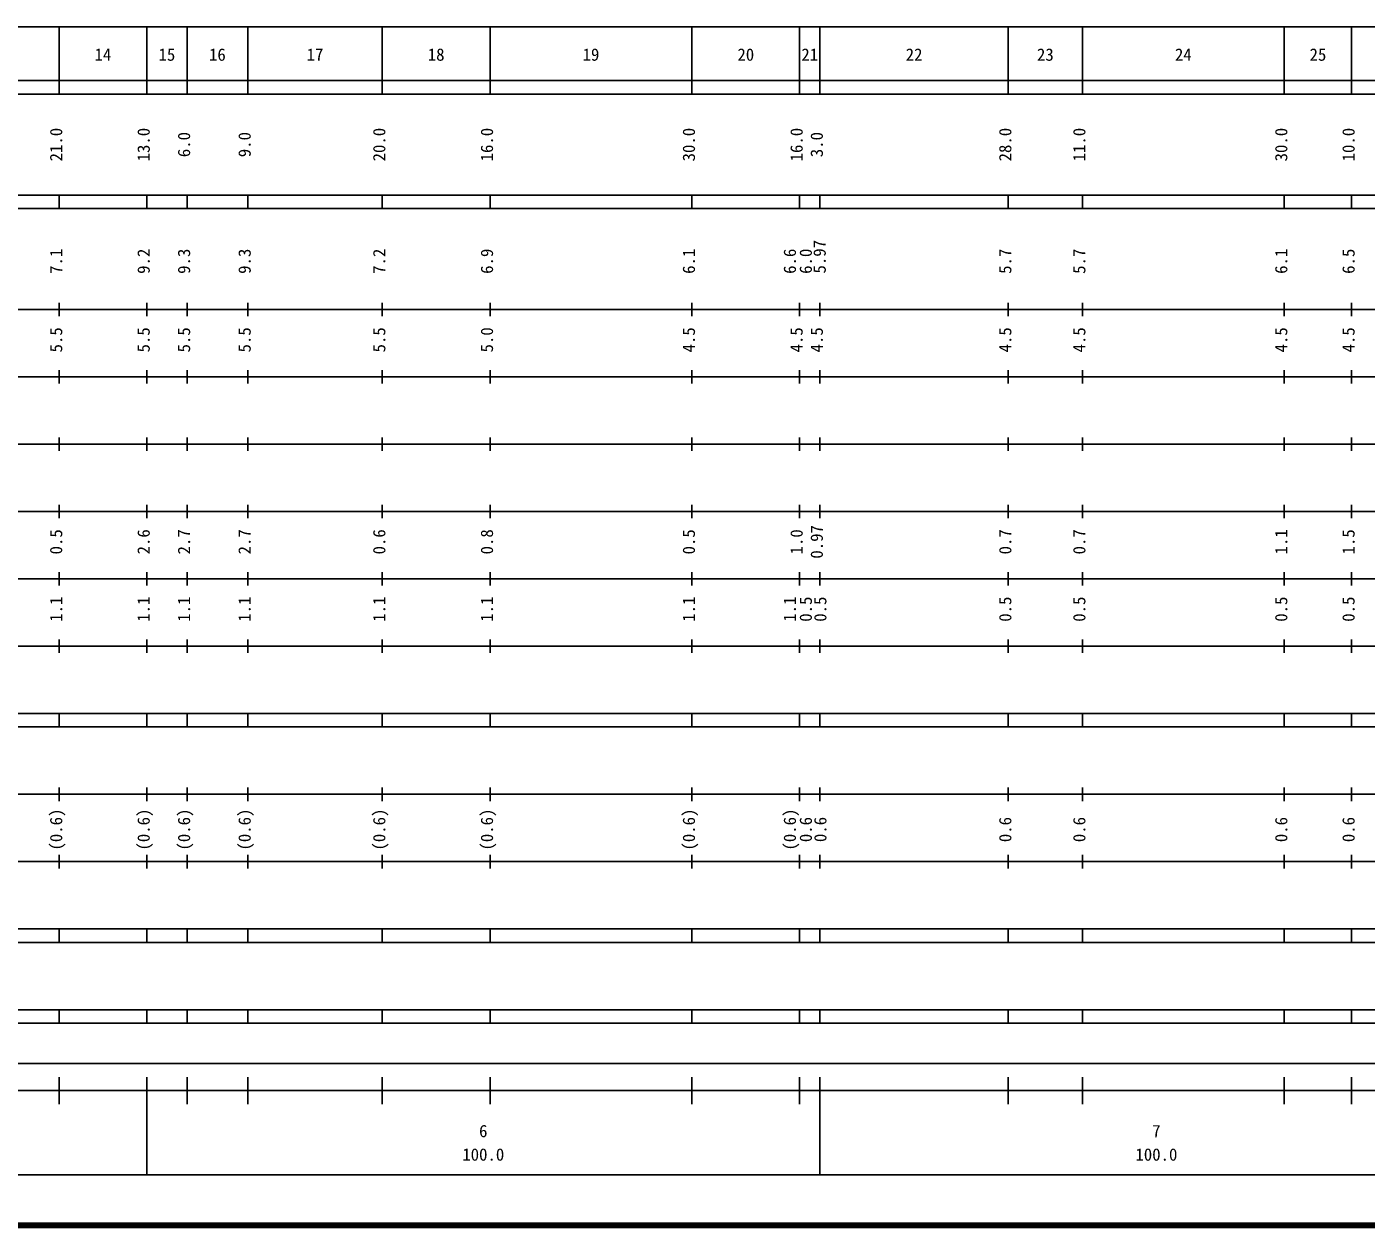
# Model space of a CAD drawing. Units: millimetres on the paper, enlarged 1000 times. Extents: x 40000 to 680000, y 20000 to 380000.
# Drawn here: x 250185 to 449169, y 20000 to 198000 of the extents above; entities that cross this region are included whole.
import ezdxf
from ezdxf.enums import TextEntityAlignment as Align

# ---------------------------------------------------------------- set-up
doc = ezdxf.new("R2010")
doc.units = ezdxf.units.MM
doc.header["$LTSCALE"] = 1000
doc.layers.add('M-TTL', color=2, linetype='Continuous', lineweight=140)
doc.layers.add('M-TTL-BAND', color=7, linetype='Continuous', lineweight=25)
doc.styles.add('ＭＳ ゴシック', font='')
doc.styles.get('ＭＳ ゴシック').set_extended_font_data('MS Gothic')

msp = doc.modelspace()

# ---------------------------------------------------------------- linework, layer by layer
at = {"layer": 'M-TTL'}
msp.add_line((40000, 20000), (680000, 20000), dxfattribs=at)
at = {"layer": 'M-TTL-BAND'}
for p, q in [((68000, 198000), (579000, 198000)), ((255000, 188000), (255000, 198000)), ((268000, 188000), (268000, 198000)), ((274000, 188000), (274000, 198000)), ((283000, 188000), (283000, 198000)), ((303000, 188000), (303000, 198000)), ((319000, 188000), (319000, 198000)), ((349000, 188000), (349000, 198000)), ((365000, 188000), (365000, 198000)), ((368000, 188000), (368000, 198000)), ((396000, 188000), (396000, 198000)), ((407000, 188000), (407000, 198000)), ((437000, 188000), (437000, 198000)), ((447000, 188000), (447000, 198000)), ((40000, 190000), (579000, 190000)), ((40000, 188000), (579000, 188000)), ((40000, 173000), (579000, 173000)), ((255000, 171000), (255000, 173000)), ((268000, 171000), (268000, 173000)), ((274000, 171000), (274000, 173000)), ((283000, 171000), (283000, 173000)), ((303000, 171000), (303000, 173000)), ((319000, 171000), (319000, 173000)), ((349000, 171000), (349000, 173000)), ((365000, 171000), (365000, 173000)), ((368000, 171000), (368000, 173000)), ((396000, 171000), (396000, 173000)), ((407000, 171000), (407000, 173000)), ((437000, 171000), (437000, 173000)), ((447000, 171000), (447000, 173000)), ((40000, 171000), (579000, 171000)), ((40000, 156000), (579000, 156000)), ((255000, 155000), (255000, 157000)), ((268000, 155000), (268000, 157000)), ((274000, 155000), (274000, 157000)), ((283000, 155000), (283000, 157000)), ((303000, 155000), (303000, 157000)), ((319000, 155000), (319000, 157000)), ((349000, 155000), (349000, 157000)), ((365000, 155000), (365000, 157000)), ((368000, 155000), (368000, 157000)), ((396000, 155000), (396000, 157000)), ((407000, 155000), (407000, 157000)), ((437000, 155000), (437000, 157000)), ((447000, 155000), (447000, 157000)), ((46000, 146000), (579000, 146000)), ((255000, 145000), (255000, 147000)), ((268000, 145000), (268000, 147000)), ((274000, 145000), (274000, 147000)), ((283000, 145000), (283000, 147000)), ((303000, 145000), (303000, 147000)), ((319000, 145000), (319000, 147000)), ((349000, 145000), (349000, 147000)), ((365000, 145000), (365000, 147000)), ((368000, 145000), (368000, 147000)), ((396000, 145000), (396000, 147000)), ((407000, 145000), (407000, 147000)), ((437000, 145000), (437000, 147000)), ((447000, 145000), (447000, 147000)), ((52000, 136000), (579000, 136000)), ((255000, 135000), (255000, 137000)), ((268000, 135000), (268000, 137000)), ((274000, 135000), (274000, 137000)), ((283000, 135000), (283000, 137000)), ((303000, 135000), (303000, 137000)), ((319000, 135000), (319000, 137000)), ((349000, 135000), (349000, 137000)), ((365000, 135000), (365000, 137000)), ((368000, 135000), (368000, 137000)), ((396000, 135000), (396000, 137000)), ((407000, 135000), (407000, 137000)), ((437000, 135000), (437000, 137000)), ((447000, 135000), (447000, 137000)), ((46000, 126000), (579000, 126000)), ((255000, 125000), (255000, 127000)), ((268000, 125000), (268000, 127000)), ((274000, 125000), (274000, 127000)), ((283000, 125000), (283000, 127000)), ((303000, 125000), (303000, 127000)), ((319000, 125000), (319000, 127000)), ((349000, 125000), (349000, 127000)), ((365000, 125000), (365000, 127000)), ((368000, 125000), (368000, 127000)), ((396000, 125000), (396000, 127000)), ((407000, 125000), (407000, 127000)), ((437000, 125000), (437000, 127000)), ((447000, 125000), (447000, 127000)), ((52000, 116000), (579000, 116000)), ((255000, 115000), (255000, 117000)), ((268000, 115000), (268000, 117000)), ((274000, 115000), (274000, 117000)), ((283000, 115000), (283000, 117000)), ((303000, 115000), (303000, 117000)), ((319000, 115000), (319000, 117000)), ((349000, 115000), (349000, 117000)), ((365000, 115000), (365000, 117000)), ((368000, 115000), (368000, 117000)), ((396000, 115000), (396000, 117000)), ((407000, 115000), (407000, 117000)), ((437000, 115000), (437000, 117000)), ((447000, 115000), (447000, 117000)), ((46000, 106000), (579000, 106000)), ((255000, 105000), (255000, 107000)), ((268000, 105000), (268000, 107000)), ((274000, 105000), (274000, 107000)), ((283000, 105000), (283000, 107000)), ((303000, 105000), (303000, 107000)), ((319000, 105000), (319000, 107000)), ((349000, 105000), (349000, 107000)), ((365000, 105000), (365000, 107000)), ((368000, 105000), (368000, 107000)), ((396000, 105000), (396000, 107000)), ((407000, 105000), (407000, 107000)), ((437000, 105000), (437000, 107000)), ((447000, 105000), (447000, 107000)), ((40000, 96000), (579000, 96000)), ((255000, 94000), (255000, 96000)), ((268000, 94000), (268000, 96000)), ((274000, 94000), (274000, 96000)), ((283000, 94000), (283000, 96000)), ((303000, 94000), (303000, 96000)), ((319000, 94000), (319000, 96000)), ((349000, 94000), (349000, 96000)), ((365000, 94000), (365000, 96000)), ((368000, 94000), (368000, 96000)), ((396000, 94000), (396000, 96000)), ((407000, 94000), (407000, 96000)), ((437000, 94000), (437000, 96000)), ((447000, 94000), (447000, 96000)), ((40000, 94000), (579000, 94000)), ((49000, 84000), (579000, 84000)), ((255000, 83000), (255000, 85000)), ((268000, 83000), (268000, 85000)), ((274000, 83000), (274000, 85000)), ((283000, 83000), (283000, 85000)), ((303000, 83000), (303000, 85000)), ((319000, 83000), (319000, 85000)), ((349000, 83000), (349000, 85000)), ((365000, 83000), (365000, 85000)), ((368000, 83000), (368000, 85000)), ((396000, 83000), (396000, 85000)), ((407000, 83000), (407000, 85000)), ((437000, 83000), (437000, 85000)), ((447000, 83000), (447000, 85000)), ((40000, 74000), (579000, 74000)), ((255000, 73000), (255000, 75000)), ((268000, 73000), (268000, 75000)), ((274000, 73000), (274000, 75000)), ((283000, 73000), (283000, 75000)), ((303000, 73000), (303000, 75000)), ((319000, 73000), (319000, 75000)), ((349000, 73000), (349000, 75000)), ((365000, 73000), (365000, 75000)), ((368000, 73000), (368000, 75000)), ((396000, 73000), (396000, 75000)), ((407000, 73000), (407000, 75000)), ((437000, 73000), (437000, 75000)), ((447000, 73000), (447000, 75000)), ((40000, 64000), (579000, 64000)), ((255000, 62000), (255000, 64000)), ((268000, 62000), (268000, 64000)), ((274000, 62000), (274000, 64000)), ((283000, 62000), (283000, 64000)), ((303000, 62000), (303000, 64000)), ((319000, 62000), (319000, 64000)), ((349000, 62000), (349000, 64000)), ((365000, 62000), (365000, 64000)), ((368000, 62000), (368000, 64000)), ((396000, 62000), (396000, 64000)), ((407000, 62000), (407000, 64000)), ((437000, 62000), (437000, 64000)), ((447000, 62000), (447000, 64000)), ((40000, 62000), (579000, 62000)), ((40000, 52000), (579000, 52000)), ((255000, 50000), (255000, 52000)), ((268000, 50000), (268000, 52000)), ((274000, 50000), (274000, 52000)), ((283000, 50000), (283000, 52000)), ((303000, 50000), (303000, 52000)), ((319000, 50000), (319000, 52000)), ((349000, 50000), (349000, 52000)), ((365000, 50000), (365000, 52000)), ((368000, 50000), (368000, 52000)), ((396000, 50000), (396000, 52000)), ((407000, 50000), (407000, 52000)), ((437000, 50000), (437000, 52000)), ((447000, 50000), (447000, 52000)), ((40000, 50000), (579000, 50000)), ((164500, 44000), (557000, 44000)), ((255000, 38000), (255000, 42000)), ((268000, 27500), (268000, 42000)), ((274000, 38000), (274000, 42000)), ((283000, 38000), (283000, 42000)), ((303000, 38000), (303000, 42000)), ((319000, 38000), (319000, 42000)), ((349000, 38000), (349000, 42000)), ((365000, 38000), (365000, 42000)), ((368000, 27500), (368000, 42000)), ((396000, 38000), (396000, 42000)), ((407000, 38000), (407000, 42000)), ((437000, 38000), (437000, 42000)), ((447000, 38000), (447000, 42000)), ((40000, 40000), (579000, 40000)), ((68000, 27500), (579000, 27500))]:
    msp.add_line(p, q, dxfattribs=at)

# ---------------------------------------------------------------- texts
at = {"layer": 'M-TTL-BAND', "style": 'ＭＳ ゴシック'}
for s, p in [('14', (261500, 192405)), ('15', (271000, 192405)), ('16', (278500, 192405)), ('17', (293000, 192405)), ('18', (311000, 192405)), ('19', (334000, 192405)), ('20', (357000, 192405)), ('21', (366500, 192405)), ('22', (382000, 192405)), ('23', (401500, 192405)), ('24', (422000, 192405)), ('25', (442000, 192405)), ('6', (318000, 32523)), ('7', (418000, 32523)), ('100.0', (318000, 29033)), ('100.0', (418000, 29033))]:
    msp.add_text(s, height=1833, dxfattribs=at).set_placement(p, align=Align.BOTTOM_CENTER)
for s, p in [('21.0', (256000, 180500)), ('13.0', (269000, 180500)), ('6.0', (275000, 180500)), ('9.0', (284000, 180500)), ('20.0', (304000, 180500)), ('16.0', (320000, 180500)), ('30.0', (350000, 180500)), ('16.0', (366000, 180500)), ('3.0', (369000, 180500)), ('28.0', (397000, 180500)), ('11.0', (408000, 180500)), ('30.0', (438000, 180500)), ('10.0', (448000, 180500)), ('5.97', (369427, 163848)), ('7.1', (256000, 163174)), ('9.2', (269000, 163174)), ('9.3', (275000, 163174)), ('9.3', (284000, 163174)), ('7.2', (304000, 163174)), ('6.9', (320000, 163174)), ('6.1', (350000, 163174)), ('6.6', (365000, 163174)), ('6.0', (367370, 163174)), ('5.7', (397000, 163174)), ('5.7', (408000, 163174)), ('6.1', (438000, 163174)), ('6.5', (448000, 163174)), ('5.5', (256000, 151500)), ('5.5', (269000, 151500)), ('5.5', (275000, 151500)), ('5.5', (284000, 151500)), ('5.5', (304000, 151500)), ('5.0', (320000, 151500)), ('4.5', (350000, 151500)), ('4.5', (366000, 151500)), ('4.5', (369000, 151500)), ('4.5', (397000, 151500)), ('4.5', (408000, 151500)), ('4.5', (438000, 151500)), ('4.5', (448000, 151500)), ('0.97', (369000, 121500)), ('0.5', (256000, 121500)), ('2.6', (269000, 121500)), ('2.7', (275000, 121500)), ('2.7', (284000, 121500)), ('0.6', (304000, 121500)), ('0.8', (320000, 121500)), ('0.5', (350000, 121500)), ('1.0', (366000, 121500)), ('0.7', (397000, 121500)), ('0.7', (408000, 121500)), ('1.1', (438000, 121500)), ('1.5', (448000, 121500)), ('1.1', (256000, 111500)), ('1.1', (269000, 111500)), ('1.1', (275000, 111500)), ('1.1', (284000, 111500)), ('1.1', (304000, 111500)), ('1.1', (320000, 111500)), ('1.1', (350000, 111500)), ('1.1', (365000, 111500)), ('0.5', (367370, 111500)), ('0.5', (369526, 111500)), ('0.5', (397000, 111500)), ('0.5', (408000, 111500)), ('0.5', (438000, 111500)), ('0.5', (448000, 111500)), ('(0.6)', (256000, 78764)), ('(0.6)', (269000, 78764)), ('(0.6)', (275000, 78764)), ('(0.6)', (284000, 78764)), ('(0.6)', (304000, 78764)), ('(0.6)', (320000, 78764)), ('(0.6)', (350000, 78764)), ('(0.6)', (365000, 78764)), ('0.6', (367370, 78764)), ('0.6', (369529, 78776)), ('0.6', (397000, 78764)), ('0.6', (408000, 78764)), ('0.6', (438000, 78764)), ('0.6', (448000, 78764))]:
    msp.add_text(s, height=1833, rotation=90, dxfattribs=at).set_placement(p, align=Align.BOTTOM_CENTER)

doc.saveas('drawing.dxf')
